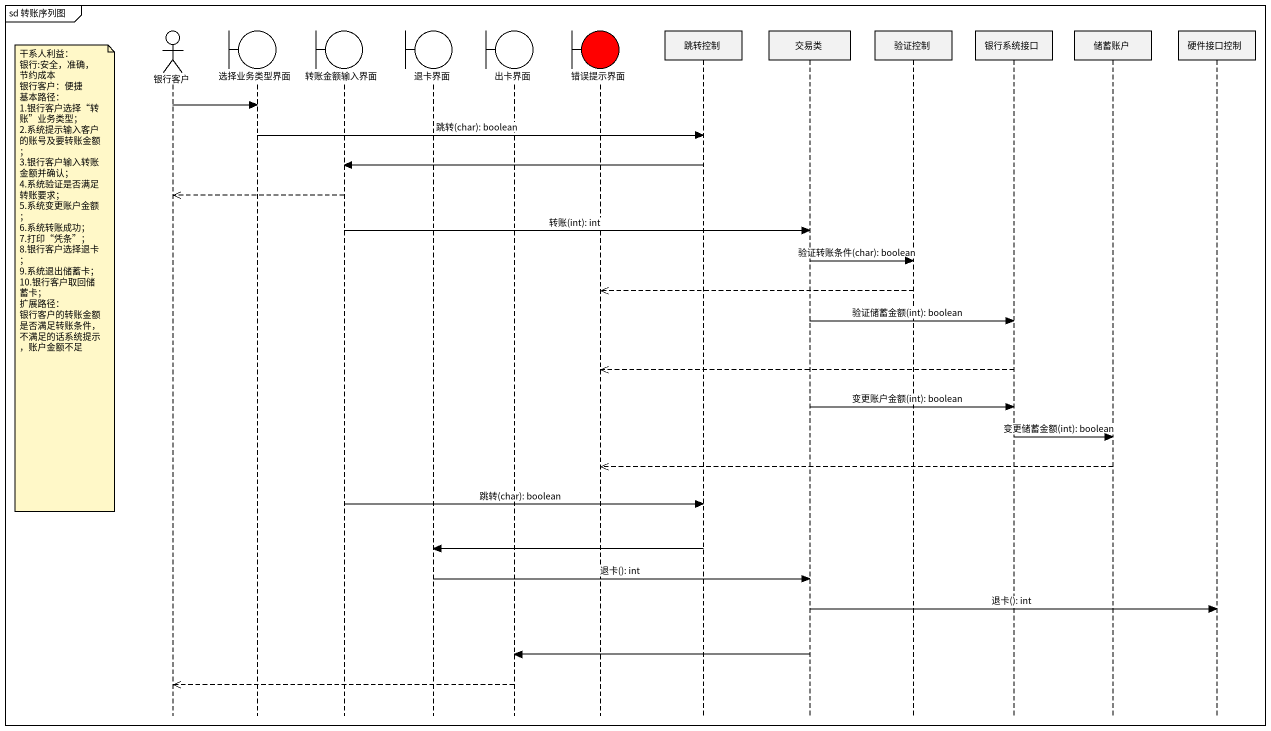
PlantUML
@startuml
mainframe sd 转账序列图
hide footbox
actor 银行客户
boundary 选择业务类型界面
boundary 转账金额输入界面
boundary 退卡界面
boundary 出卡界面
boundary 错误提示界面 #FF0000
participant 跳转控制
participant 交易类
participant 验证控制
participant 银行系统接口
participant 储蓄账户
participant 硬件接口控制

银行客户 -> 选择业务类型界面
选择业务类型界面 -> 跳转控制 : 跳转(char): boolean
跳转控制 -> 转账金额输入界面
转账金额输入界面 -->> 银行客户
转账金额输入界面 -> 交易类 : 转账(int): int
交易类 -> 验证控制 : 验证转账条件(char): boolean
note left of 银行客户
  干系人利益：
  银行:安全，准确，节约成本
  银行客户：便捷
  基本路径：
  1.银行客户选择“转账”业务类型；
  2.系统提示输入客户的账号及要转账金额；
  3.银行客户输入转账金额并确认；
  4.系统验证是否满足转账要求；
  5.系统变更账户金额；
  6.系统转账成功；
  7.打印“凭条”；
  8.银行客户选择退卡；
  9.系统退出储蓄卡；
  10.银行客户取回储蓄卡；
  扩展路径：
  银行客户的转账金额是否满足转账条件，不满足的话系统提示，账户金额不足
end note
验证控制 -->> 错误提示界面
交易类 -> 银行系统接口 : 验证储蓄金额(int): boolean
银行系统接口 -->> 错误提示界面
交易类 -> 银行系统接口 : 变更账户金额(int): boolean
银行系统接口 -> 储蓄账户 : 变更储蓄金额(int): boolean
储蓄账户 -->> 错误提示界面
转账金额输入界面 -> 跳转控制 : 跳转(char): boolean
跳转控制 -> 退卡界面
退卡界面 -> 交易类 : 退卡(): int
交易类 -> 硬件接口控制 : 退卡(): int
交易类 -> 出卡界面
出卡界面 -->> 银行客户
@enduml
